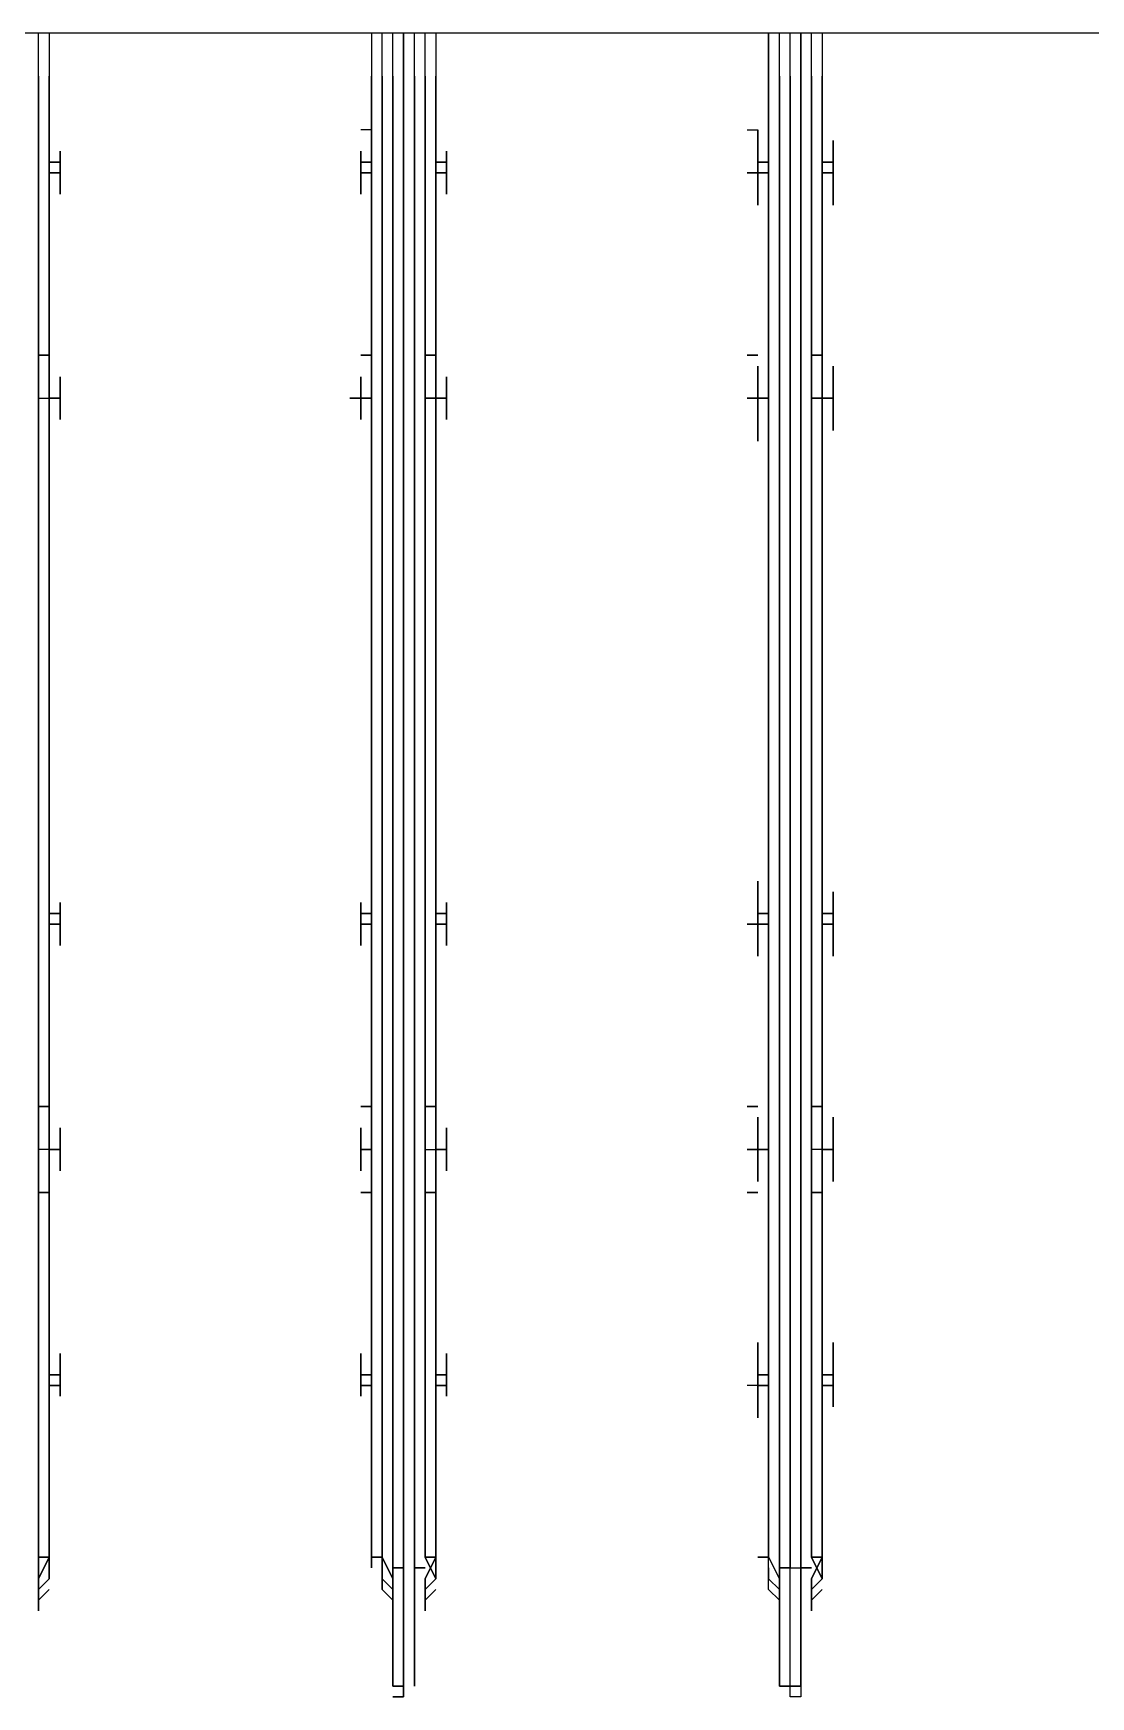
# Model space of a CAD drawing. Header units: metres. Extents: x 532250 to 532639, y 2673852 to 2674172.
# Drawn here: x 532452.633 to 532452.7692, y 2674042.2893 to 2674042.5037 of the extents above; entities that cross this region are included whole.
import ezdxf

# ---------------------------------------------------------------- set-up
doc = ezdxf.new("R2010")
doc.units = ezdxf.units.M
doc.header["$MEASUREMENT"] = 0
doc.layers.add('IDT', color=7, linetype='Continuous')

# ---------------------------------------------------------------- blocks, each defined once
blk = doc.blocks.new('IDT')
at = {"layer": 'IDT', "color": 0, "lineweight": 25}
for p, q in [((14.19542, 15.45292), (14.19542, 15.46952)), ((14.19542, 15.46952), (14.1968, 15.46952)), ((14.19542, 15.45292), (14.19542, 15.46952)), ((14.19542, 15.46952), (14.1968, 15.46952)), ((14.19542, 15.45292), (14.19542, 15.46813)), ((14.19542, 15.46813), (14.1968, 15.46813)), ((14.1968, 15.46813), (14.19542, 15.46813)), ((14.19542, 15.46813), (14.19542, 15.45292)), ((14.1968, 15.46952), (14.1968, 15.45292)), ((14.1968, 15.46952), (14.1968, 15.45292)), ((14.1968, 15.46813), (14.19818, 15.46813)), ((14.19818, 15.46813), (14.1968, 15.46813)), ((14.19818, 15.46813), (14.19818, 15.45292)), ((14.19818, 15.45292), (14.19818, 15.46813)), ((14.24521, 15.45292), (14.24521, 15.46813)), ((14.24521, 15.46813), (14.24521, 15.45292)), ((14.24659, 15.45292), (14.24659, 15.46952)), ((14.24659, 15.46952), (14.24659, 15.45292)), ((14.24798, 15.46952), (14.24659, 15.46952)), ((14.24659, 15.46952), (14.24798, 15.46952)), ((14.24659, 15.45292), (14.24659, 15.46952)), ((14.24659, 15.46952), (14.24659, 15.45292)), ((14.24798, 15.46813), (14.24659, 15.46813)), ((14.24659, 15.46813), (14.24798, 15.46813)), ((14.24798, 15.46813), (14.24659, 15.46813)), ((14.24659, 15.46813), (14.24798, 15.46813)), ((14.24798, 15.46813), (14.24798, 15.45292)), ((14.24798, 15.45292), (14.24798, 15.46813)), ((14.19403, 15.4543), (14.19403, 15.45845)), ((14.19403, 15.45845), (14.19403, 15.45707)), ((14.19403, 15.45707), (14.19403, 15.45845)), ((14.19403, 15.45845), (14.19403, 15.4543)), ((14.19818, 15.4543), (14.19818, 15.45845)), ((14.19818, 15.45845), (14.19818, 15.45707)), ((14.19818, 15.4543), (14.19818, 15.45845)), ((14.19818, 15.45845), (14.19818, 15.45707)), ((14.24383, 15.4543), (14.24383, 15.45845)), ((14.24383, 15.45845), (14.24383, 15.45707)), ((14.24383, 15.45707), (14.24383, 15.45845)), ((14.24383, 15.45845), (14.24383, 15.4543)), ((14.24798, 15.4543), (14.24798, 15.45845)), ((14.24798, 15.45845), (14.24798, 15.4543)), ((14.24798, 15.45707), (14.24798, 15.45845)), ((14.24798, 15.45845), (14.24798, 15.45707)), ((14.29362, 15.4543), (14.29362, 15.45845)), ((14.29362, 15.45845), (14.29362, 15.45707)), ((14.29362, 15.45707), (14.29362, 15.45845)), ((14.29362, 15.45845), (14.29362, 15.4543)), ((14.19403, 15.45707), (14.19265, 15.45569)), ((14.19265, 15.45569), (14.19403, 15.45707)), ((14.19403, 15.45569), (14.19265, 15.4543)), ((14.19265, 15.4543), (14.19403, 15.45569)), ((14.19403, 15.45569), (14.19265, 15.4543)), ((14.19265, 15.4543), (14.19403, 15.45569)), ((14.19818, 15.45707), (14.19957, 15.45569)), ((14.19818, 15.45707), (14.19957, 15.45569)), ((14.19957, 15.4543), (14.19818, 15.45569)), ((14.19957, 15.4543), (14.19818, 15.45569)), ((14.19957, 15.45569), (14.19957, 15.45154)), ((14.19957, 15.45569), (14.19957, 15.45154)), ((14.24383, 15.45707), (14.24244, 15.45569)), ((14.24244, 15.45569), (14.24383, 15.45707)), ((14.24383, 15.45569), (14.24244, 15.4543)), ((14.24244, 15.4543), (14.24383, 15.45569)), ((14.24383, 15.45569), (14.24244, 15.4543)), ((14.24244, 15.4543), (14.24383, 15.45569)), ((14.24936, 15.45569), (14.24798, 15.45707)), ((14.24798, 15.45707), (14.24936, 15.45569)), ((14.24798, 15.45569), (14.24936, 15.4543)), ((14.24936, 15.4543), (14.24798, 15.45569)), ((14.24936, 15.45569), (14.24936, 15.45154)), ((14.24936, 15.45154), (14.24936, 15.45569)), ((14.29362, 15.45707), (14.29224, 15.45569)), ((14.29224, 15.45569), (14.29362, 15.45707)), ((14.29362, 15.45569), (14.29224, 15.4543)), ((14.29224, 15.4543), (14.29362, 15.45569)), ((14.29362, 15.45569), (14.29362, 15.45154)), ((14.29362, 15.45154), (14.29362, 15.45569)), ((14.19265, 15.4543), (14.19265, 15.45292)), ((14.19265, 15.45292), (14.19265, 15.4543)), ((14.19265, 15.4543), (14.19403, 15.45154)), ((14.19265, 15.45154), (14.19403, 15.4543)), ((14.19403, 15.4543), (14.19265, 15.45154)), ((14.19403, 15.45154), (14.19265, 15.4543)), ((14.19957, 15.45154), (14.19818, 15.4543)), ((14.19957, 15.45154), (14.19818, 15.4543)), ((14.19957, 15.45292), (14.19957, 15.4543)), ((14.19957, 15.45292), (14.19957, 15.4543)), ((14.24244, 15.4543), (14.24244, 15.45292)), ((14.24244, 15.45292), (14.24244, 15.4543)), ((14.24244, 15.4543), (14.24383, 15.45154)), ((14.24244, 15.45154), (14.24383, 15.4543)), ((14.24383, 15.4543), (14.24244, 15.45154)), ((14.24383, 15.45154), (14.24244, 15.4543)), ((14.24936, 15.45154), (14.24798, 15.4543)), ((14.24798, 15.4543), (14.24936, 15.45154)), ((14.24936, 15.4543), (14.24936, 15.45292)), ((14.24936, 15.45292), (14.24936, 15.4543)), ((14.29224, 15.4543), (14.29224, 15.45292)), ((14.29224, 15.45292), (14.29224, 15.4543)), ((14.29224, 15.45154), (14.29362, 15.4543)), ((14.29362, 15.4543), (14.29224, 15.45154)), ((14.19265, 15.45154), (14.19265, 15.45292)), ((14.19265, 15.45292), (14.19265, 15.45154)), ((14.19403, 15.45154), (14.19265, 15.45154)), ((14.19265, 15.45154), (14.19403, 15.45154)), ((14.19265, 15.25513), (14.19265, 15.45154)), ((14.19265, 15.45154), (14.19265, 15.26066)), ((14.19542, 15.45292), (14.19403, 15.45292)), ((14.19403, 15.45292), (14.19542, 15.45292)), ((14.19403, 15.26066), (14.19403, 15.45154)), ((14.19403, 15.45154), (14.19403, 15.25513)), ((14.19542, 15.45292), (14.19542, 15.26066)), ((14.19542, 15.26066), (14.19542, 15.45292)), ((14.19542, 15.45292), (14.19542, 15.25513)), ((14.19542, 15.25513), (14.19542, 15.45292)), ((14.1968, 15.45292), (14.19542, 15.45292)), ((14.1968, 15.45292), (14.19542, 15.45292)), ((14.1968, 15.45292), (14.19818, 15.45292)), ((14.19818, 15.45292), (14.1968, 15.45292)), ((14.1968, 15.26066), (14.1968, 15.45292)), ((14.1968, 15.45292), (14.1968, 15.25513)), ((14.19818, 15.45292), (14.19818, 15.25513)), ((14.19818, 15.26066), (14.19818, 15.45292)), ((14.19957, 15.45292), (14.19957, 15.45154)), ((14.19957, 15.45292), (14.19957, 15.45154)), ((14.19957, 15.45154), (14.19957, 15.26066)), ((14.19957, 15.26066), (14.19957, 15.45154)), ((14.19957, 15.45154), (14.20095, 15.45154)), ((14.20095, 15.45154), (14.19957, 15.45154)), ((14.19957, 15.45154), (14.19957, 15.25513)), ((14.19957, 15.25513), (14.19957, 15.45154)), ((14.24244, 15.45154), (14.24244, 15.45292)), ((14.24244, 15.45292), (14.24244, 15.45154)), ((14.24383, 15.45154), (14.24244, 15.45154)), ((14.24244, 15.45154), (14.24383, 15.45154)), ((14.24244, 15.25513), (14.24244, 15.45154)), ((14.24244, 15.45154), (14.24244, 15.26066)), ((14.24521, 15.45292), (14.24383, 15.45292)), ((14.24383, 15.45292), (14.24521, 15.45292)), ((14.24383, 15.26066), (14.24383, 15.45154)), ((14.24383, 15.45154), (14.24383, 15.25513)), ((14.24521, 15.26066), (14.24521, 15.45292)), ((14.24521, 15.45292), (14.24521, 15.25513)), ((14.24798, 15.45292), (14.24659, 15.45292)), ((14.24659, 15.45292), (14.24798, 15.45292)), ((14.24798, 15.45292), (14.24659, 15.45292)), ((14.24659, 15.45292), (14.24798, 15.45292)), ((14.24659, 15.26066), (14.24659, 15.45292)), ((14.24659, 15.45292), (14.24659, 15.26066)), ((14.24659, 15.25513), (14.24659, 15.45292)), ((14.24659, 15.45292), (14.24659, 15.25513)), ((14.24798, 15.26066), (14.24798, 15.45292)), ((14.24798, 15.45292), (14.24798, 15.25513)), ((14.25074, 15.45154), (14.24936, 15.45154)), ((14.24936, 15.45154), (14.25074, 15.45154)), ((14.24936, 15.26066), (14.24936, 15.45154)), ((14.24936, 15.45154), (14.24936, 15.25513)), ((14.25074, 15.45154), (14.25074, 15.45292)), ((14.25074, 15.45292), (14.25074, 15.45154)), ((14.25074, 15.25513), (14.25074, 15.45154)), ((14.25074, 15.45154), (14.25074, 15.26066)), ((14.29224, 15.45154), (14.29224, 15.45292)), ((14.29224, 15.45292), (14.29224, 15.45154)), ((14.29362, 15.45154), (14.29224, 15.45154)), ((14.29224, 15.45154), (14.29362, 15.45154)), ((14.29224, 15.25513), (14.29224, 15.45154)), ((14.29224, 15.45154), (14.29224, 15.26066)), ((14.29362, 15.26066), (14.29362, 15.45154)), ((14.29362, 15.45154), (14.29362, 15.25513)), ((14.19127, 15.43079), (14.19127, 15.43217)), ((14.19127, 15.43217), (14.19127, 15.43079)), ((14.19265, 15.42802), (14.19265, 15.43355)), ((14.19265, 15.43355), (14.19265, 15.42941)), ((14.20095, 15.43355), (14.20095, 15.42941)), ((14.20095, 15.42941), (14.20095, 15.43355)), ((14.20095, 15.43217), (14.20095, 15.43079)), ((14.20095, 15.43079), (14.20095, 15.43217)), ((14.24244, 15.42941), (14.24244, 15.43355)), ((14.24244, 15.43355), (14.24244, 15.42802)), ((14.24244, 15.43079), (14.24244, 15.43217)), ((14.24244, 15.43217), (14.24244, 15.43079)), ((14.25074, 15.42941), (14.25074, 15.43355)), ((14.25074, 15.43355), (14.25074, 15.42941)), ((14.25074, 15.43217), (14.25074, 15.43079)), ((14.25074, 15.43079), (14.25074, 15.43217)), ((14.29224, 15.42941), (14.29224, 15.43355)), ((14.29224, 15.43355), (14.29224, 15.42941)), ((14.29224, 15.43079), (14.29224, 15.43217)), ((14.29224, 15.43217), (14.29224, 15.43079)), ((14.19127, 15.43079), (14.19127, 15.42941)), ((14.19127, 15.42941), (14.19127, 15.43079)), ((14.20095, 15.42941), (14.20095, 15.43079)), ((14.20095, 15.43079), (14.20095, 15.42941)), ((14.24106, 15.42941), (14.24106, 15.43079)), ((14.24106, 15.43079), (14.24106, 15.42941)), ((14.25212, 15.43079), (14.25212, 15.42941)), ((14.25212, 15.42941), (14.25212, 15.43079)), ((14.29085, 15.42941), (14.29085, 15.43079)), ((14.29085, 15.43079), (14.29085, 15.42941)), ((14.19127, 15.42802), (14.19127, 15.42941)), ((14.19127, 15.42941), (14.19127, 15.42802)), ((14.19127, 15.42941), (14.19265, 15.42941)), ((14.19265, 15.42941), (14.19127, 15.42941)), ((14.19265, 15.42802), (14.19127, 15.42802)), ((14.19127, 15.42802), (14.19265, 15.42802)), ((14.19127, 15.42526), (14.19127, 15.42802)), ((14.19127, 15.42802), (14.19127, 15.42526)), ((14.19265, 15.42941), (14.19265, 15.42387)), ((14.19265, 15.42387), (14.19265, 15.42802)), ((14.20095, 15.42941), (14.19957, 15.42941)), ((14.19957, 15.42941), (14.20095, 15.42941)), ((14.19957, 15.42802), (14.20095, 15.42802)), ((14.20095, 15.42802), (14.19957, 15.42802)), ((14.20095, 15.42802), (14.20095, 15.42941)), ((14.20095, 15.42941), (14.20095, 15.42802)), ((14.20095, 15.42941), (14.20095, 15.42802)), ((14.20095, 15.42802), (14.20095, 15.42941)), ((14.20095, 15.42941), (14.20233, 15.42941)), ((14.20095, 15.42802), (14.20095, 15.42387)), ((14.20095, 15.42526), (14.20095, 15.42802)), ((14.20095, 15.42802), (14.20095, 15.42387)), ((14.20095, 15.42526), (14.20095, 15.42802)), ((14.24244, 15.42941), (14.24106, 15.42941)), ((14.24106, 15.42941), (14.24244, 15.42941)), ((14.24106, 15.42802), (14.24106, 15.42941)), ((14.24106, 15.42941), (14.24106, 15.42802)), ((14.24106, 15.42526), (14.24106, 15.42802)), ((14.24106, 15.42802), (14.24106, 15.42526)), ((14.24244, 15.42802), (14.24106, 15.42802)), ((14.24106, 15.42802), (14.24244, 15.42802)), ((14.24244, 15.42387), (14.24244, 15.42941)), ((14.24244, 15.42802), (14.24244, 15.42387)), ((14.25212, 15.42941), (14.25074, 15.42941)), ((14.25074, 15.42941), (14.25074, 15.42802)), ((14.25074, 15.42802), (14.25074, 15.42941)), ((14.25074, 15.42941), (14.25212, 15.42941)), ((14.25074, 15.42941), (14.25212, 15.42941)), ((14.25074, 15.42802), (14.25212, 15.42802)), ((14.25212, 15.42802), (14.25074, 15.42802)), ((14.25074, 15.42802), (14.25074, 15.42387)), ((14.25074, 15.42387), (14.25074, 15.42802)), ((14.25212, 15.42802), (14.25212, 15.42941)), ((14.25212, 15.42941), (14.25212, 15.42802)), ((14.25212, 15.42802), (14.25212, 15.42526)), ((14.25212, 15.42526), (14.25212, 15.42802)), ((14.29224, 15.42941), (14.29085, 15.42941)), ((14.29085, 15.42941), (14.29224, 15.42941)), ((14.29085, 15.42802), (14.29085, 15.42941)), ((14.29085, 15.42941), (14.29085, 15.42802)), ((14.29224, 15.42802), (14.29085, 15.42802)), ((14.29085, 15.42802), (14.29085, 15.42526)), ((14.29085, 15.42526), (14.29085, 15.42802)), ((14.29085, 15.42802), (14.29224, 15.42802)), ((14.29224, 15.42941), (14.29224, 15.42802)), ((14.29224, 15.42802), (14.29224, 15.42941)), ((14.29224, 15.42802), (14.29224, 15.42387)), ((14.29224, 15.42387), (14.29224, 15.42802)), ((14.19127, 15.42387), (14.19127, 15.42526)), ((14.19127, 15.42526), (14.19127, 15.42387)), ((14.20095, 15.42387), (14.20095, 15.42526)), ((14.20095, 15.42387), (14.20095, 15.42526)), ((14.24244, 15.42387), (14.24244, 15.42526)), ((14.24244, 15.42526), (14.24244, 15.42387)), ((14.25074, 15.42526), (14.25074, 15.42387)), ((14.25074, 15.42387), (14.25074, 15.42526)), ((14.29224, 15.42387), (14.29224, 15.42526)), ((14.29224, 15.42526), (14.29224, 15.42387)), ((14.19403, 15.40451), (14.19265, 15.40451)), ((14.19265, 15.40451), (14.19403, 15.40451)), ((14.20233, 15.40451), (14.20095, 15.40451)), ((14.20095, 15.40451), (14.20233, 15.40451)), ((14.24383, 15.40451), (14.24244, 15.40451)), ((14.24244, 15.40451), (14.24383, 15.40451)), ((14.25212, 15.40451), (14.25074, 15.40451)), ((14.25074, 15.40451), (14.25212, 15.40451)), ((14.29362, 15.40451), (14.29224, 15.40451)), ((14.29224, 15.40451), (14.29362, 15.40451)), ((14.19127, 15.40174), (14.19127, 15.40313)), ((14.19127, 15.40313), (14.19127, 15.40174)), ((14.19127, 15.39898), (14.19127, 15.40174)), ((14.19127, 15.40174), (14.19127, 15.39898)), ((14.19265, 15.39898), (14.19265, 15.40313)), ((14.19265, 15.40313), (14.19265, 15.39898)), ((14.20095, 15.39898), (14.20095, 15.40313)), ((14.20095, 15.40313), (14.20095, 15.39898)), ((14.20095, 15.40174), (14.20095, 15.40313)), ((14.20095, 15.40174), (14.20095, 15.40313)), ((14.20095, 15.40174), (14.20095, 15.39898)), ((14.20095, 15.39898), (14.20095, 15.40174)), ((14.24106, 15.39898), (14.24106, 15.40174)), ((14.24106, 15.40174), (14.24106, 15.39898)), ((14.24244, 15.39898), (14.24244, 15.40313)), ((14.24244, 15.40313), (14.24244, 15.40174)), ((14.24244, 15.40174), (14.24244, 15.40313)), ((14.24244, 15.40313), (14.24244, 15.39898)), ((14.25074, 15.40313), (14.25074, 15.40174)), ((14.25074, 15.40174), (14.25074, 15.40313)), ((14.25074, 15.39898), (14.25074, 15.40313)), ((14.25074, 15.40313), (14.25074, 15.39898)), ((14.25212, 15.39898), (14.25212, 15.40174)), ((14.25212, 15.40174), (14.25212, 15.39898)), ((14.29085, 15.39898), (14.29085, 15.40174)), ((14.29085, 15.40174), (14.29085, 15.39898)), ((14.29224, 15.39898), (14.29224, 15.40313)), ((14.29224, 15.40313), (14.29224, 15.40174)), ((14.29224, 15.40174), (14.29224, 15.40313)), ((14.29224, 15.40313), (14.29224, 15.39898)), ((14.19265, 15.39898), (14.19127, 15.39898)), ((14.19127, 15.39898), (14.19265, 15.39898)), ((14.19265, 15.39898), (14.19127, 15.39898)), ((14.19127, 15.39898), (14.19127, 15.39621)), ((14.19127, 15.39621), (14.19127, 15.39898)), ((14.19127, 15.39898), (14.19265, 15.39898)), ((14.19265, 15.39898), (14.19265, 15.39483)), ((14.19265, 15.39483), (14.19265, 15.39898)), ((14.19265, 15.39898), (14.19403, 15.39898)), ((14.20095, 15.39898), (14.19957, 15.39898)), ((14.19957, 15.39898), (14.20095, 15.39898)), ((14.19957, 15.39898), (14.20095, 15.39898)), ((14.20095, 15.39898), (14.19957, 15.39898)), ((14.20095, 15.39483), (14.20095, 15.39898)), ((14.20095, 15.39898), (14.20233, 15.39898)), ((14.20233, 15.39898), (14.20095, 15.39898)), ((14.20095, 15.39898), (14.20095, 15.39621)), ((14.20095, 15.39898), (14.20233, 15.39898)), ((14.20095, 15.39898), (14.20095, 15.39621)), ((14.20095, 15.39483), (14.20095, 15.39898)), ((14.20095, 15.39898), (14.20233, 15.39898)), ((14.20095, 15.39898), (14.20233, 15.39898)), ((14.24244, 15.39898), (14.24106, 15.39898)), ((14.24106, 15.39898), (14.24106, 15.39621)), ((14.24106, 15.39621), (14.24106, 15.39898)), ((14.24106, 15.39898), (14.24244, 15.39898)), ((14.24244, 15.39898), (14.24106, 15.39898)), ((14.24106, 15.39898), (14.24244, 15.39898)), ((14.24383, 15.39898), (14.24244, 15.39898)), ((14.24244, 15.39898), (14.24244, 15.39483)), ((14.24244, 15.39483), (14.24244, 15.39898)), ((14.25212, 15.39898), (14.25074, 15.39898)), ((14.25074, 15.39898), (14.25212, 15.39898)), ((14.25212, 15.39898), (14.25074, 15.39898)), ((14.25074, 15.39898), (14.25074, 15.39483)), ((14.25074, 15.39483), (14.25074, 15.39898)), ((14.25074, 15.39898), (14.25212, 15.39898)), ((14.25212, 15.39898), (14.25074, 15.39898)), ((14.25074, 15.39898), (14.25212, 15.39898)), ((14.25212, 15.39898), (14.25074, 15.39898)), ((14.25074, 15.39898), (14.25212, 15.39898)), ((14.25212, 15.39621), (14.25212, 15.39898)), ((14.25212, 15.39898), (14.25212, 15.39621)), ((14.29224, 15.39898), (14.29085, 15.39898)), ((14.29085, 15.39898), (14.29224, 15.39898)), ((14.29224, 15.39898), (14.29085, 15.39898)), ((14.29085, 15.39898), (14.29085, 15.39621)), ((14.29085, 15.39621), (14.29085, 15.39898)), ((14.29085, 15.39898), (14.29224, 15.39898)), ((14.29224, 15.39898), (14.29224, 15.39483)), ((14.29224, 15.39483), (14.29224, 15.39898)), ((14.29224, 15.39898), (14.29362, 15.39898)), ((14.19127, 15.39483), (14.19127, 15.39621)), ((14.19127, 15.39621), (14.19127, 15.39483)), ((14.20095, 15.39621), (14.20095, 15.39483)), ((14.20095, 15.39621), (14.20095, 15.39483)), ((14.24244, 15.39483), (14.24244, 15.39621)), ((14.24244, 15.39621), (14.24244, 15.39483)), ((14.25074, 15.39621), (14.25074, 15.39483)), ((14.25074, 15.39483), (14.25074, 15.39621)), ((14.29224, 15.39483), (14.29224, 15.39621)), ((14.29224, 15.39621), (14.29224, 15.39483)), ((14.19403, 15.39344), (14.19265, 15.39344)), ((14.19265, 15.39344), (14.19403, 15.39344)), ((14.20233, 15.39344), (14.20095, 15.39344)), ((14.20095, 15.39344), (14.20233, 15.39344)), ((14.24383, 15.39344), (14.24244, 15.39344)), ((14.24244, 15.39344), (14.24383, 15.39344)), ((14.25212, 15.39344), (14.25074, 15.39344)), ((14.25074, 15.39344), (14.25212, 15.39344)), ((14.29362, 15.39344), (14.29224, 15.39344)), ((14.29224, 15.39344), (14.29362, 15.39344)), ((14.19127, 15.3727), (14.19127, 15.37408)), ((14.19127, 15.37408), (14.19127, 15.3727)), ((14.19265, 15.36993), (14.19265, 15.37408)), ((14.19265, 15.37408), (14.19265, 15.36993)), ((14.20095, 15.3727), (14.20095, 15.37408)), ((14.20095, 15.37408), (14.20095, 15.3727)), ((14.20095, 15.36993), (14.20095, 15.37408)), ((14.20095, 15.37408), (14.20095, 15.36993)), ((14.24244, 15.3727), (14.24244, 15.37408)), ((14.24244, 15.37408), (14.24244, 15.36993)), ((14.24244, 15.36993), (14.24244, 15.37408)), ((14.24244, 15.37408), (14.24244, 15.3727)), ((14.25074, 15.37408), (14.25074, 15.3727)), ((14.25074, 15.3727), (14.25074, 15.37408)), ((14.25074, 15.36993), (14.25074, 15.37408)), ((14.25074, 15.37408), (14.25074, 15.36993)), ((14.29224, 15.3727), (14.29224, 15.37408)), ((14.29224, 15.37408), (14.29224, 15.3727)), ((14.29224, 15.36993), (14.29224, 15.37408)), ((14.29224, 15.37408), (14.29224, 15.36993)), ((14.19127, 15.36993), (14.19127, 15.3727)), ((14.19127, 15.3727), (14.19127, 15.36993)), ((14.20095, 15.36993), (14.20095, 15.3727)), ((14.20095, 15.3727), (14.20095, 15.36993)), ((14.24106, 15.36993), (14.24106, 15.3727)), ((14.24106, 15.3727), (14.24106, 15.36993)), ((14.25212, 15.36993), (14.25212, 15.3727)), ((14.25212, 15.3727), (14.25212, 15.36993)), ((14.29085, 15.36993), (14.29085, 15.3727)), ((14.29085, 15.3727), (14.29085, 15.36993)), ((14.19127, 15.36855), (14.19127, 15.36993)), ((14.19127, 15.36993), (14.19127, 15.36855)), ((14.19265, 15.36993), (14.19127, 15.36993)), ((14.19127, 15.36993), (14.19265, 15.36993)), ((14.19265, 15.36855), (14.19265, 15.36993)), ((14.19265, 15.36993), (14.19265, 15.36855)), ((14.20095, 15.36993), (14.19957, 15.36993)), ((14.19957, 15.36993), (14.20095, 15.36993)), ((14.20095, 15.36855), (14.20095, 15.36993)), ((14.20095, 15.36993), (14.20233, 15.36993)), ((14.20233, 15.36993), (14.20095, 15.36993)), ((14.20095, 15.36993), (14.20095, 15.36855)), ((14.20095, 15.36855), (14.20095, 15.36993)), ((14.20095, 15.36993), (14.20095, 15.36855)), ((14.24106, 15.36855), (14.24106, 15.36993)), ((14.24106, 15.36993), (14.24106, 15.36855)), ((14.24244, 15.36993), (14.24106, 15.36993)), ((14.24106, 15.36993), (14.24244, 15.36993)), ((14.24244, 15.36993), (14.24244, 15.36855)), ((14.24244, 15.36855), (14.24244, 15.36993)), ((14.25074, 15.36855), (14.25074, 15.36993)), ((14.25074, 15.36993), (14.25212, 15.36993)), ((14.25212, 15.36993), (14.25074, 15.36993)), ((14.25074, 15.36993), (14.25074, 15.3644)), ((14.25212, 15.36993), (14.25074, 15.36993)), ((14.25074, 15.36993), (14.25212, 15.36993)), ((14.25212, 15.36855), (14.25212, 15.36993)), ((14.25212, 15.36993), (14.25212, 15.36855)), ((14.29085, 15.36855), (14.29085, 15.36993)), ((14.29085, 15.36993), (14.29085, 15.36855)), ((14.29224, 15.36993), (14.29085, 15.36993)), ((14.29085, 15.36993), (14.29224, 15.36993)), ((14.29224, 15.36855), (14.29224, 15.36993)), ((14.29224, 15.36993), (14.29224, 15.3644)), ((14.19265, 15.36855), (14.19127, 15.36855)), ((14.19127, 15.36855), (14.19265, 15.36855)), ((14.19127, 15.36716), (14.19127, 15.36855)), ((14.19127, 15.36855), (14.19127, 15.36716)), ((14.19265, 15.3644), (14.19265, 15.36855)), ((14.19265, 15.36855), (14.19265, 15.3644)), ((14.20095, 15.36855), (14.19957, 15.36855)), ((14.19957, 15.36855), (14.20095, 15.36855)), ((14.20095, 15.36855), (14.20095, 15.36716)), ((14.20095, 15.36716), (14.20095, 15.36855)), ((14.20095, 15.36855), (14.20095, 15.3644)), ((14.20095, 15.3644), (14.20095, 15.36855)), ((14.24106, 15.36716), (14.24106, 15.36855)), ((14.24106, 15.36855), (14.24106, 15.36716)), ((14.24244, 15.36855), (14.24106, 15.36855)), ((14.24106, 15.36855), (14.24244, 15.36855)), ((14.24244, 15.3644), (14.24244, 15.36855)), ((14.24244, 15.36855), (14.24244, 15.3644)), ((14.25074, 15.3644), (14.25074, 15.36855)), ((14.25074, 15.36855), (14.25212, 15.36855)), ((14.25212, 15.36855), (14.25074, 15.36855)), ((14.25212, 15.36716), (14.25212, 15.36855)), ((14.25212, 15.36855), (14.25212, 15.36716)), ((14.29085, 15.36716), (14.29085, 15.36855)), ((14.29085, 15.36855), (14.29085, 15.36716)), ((14.29224, 15.36855), (14.29085, 15.36855)), ((14.29085, 15.36855), (14.29224, 15.36855)), ((14.29224, 15.3644), (14.29224, 15.36855)), ((14.19127, 15.36578), (14.19127, 15.36716)), ((14.19127, 15.36716), (14.19127, 15.36578)), ((14.20095, 15.36716), (14.20095, 15.36578)), ((14.20095, 15.36578), (14.20095, 15.36716)), ((14.24244, 15.36578), (14.24244, 15.36716)), ((14.24244, 15.36716), (14.24244, 15.36578)), ((14.25074, 15.36716), (14.25074, 15.36578)), ((14.25074, 15.36578), (14.25074, 15.36716)), ((14.29224, 15.36578), (14.29224, 15.36716)), ((14.29224, 15.36716), (14.29224, 15.36578)), ((14.19265, 15.30216), (14.19265, 15.30769)), ((14.19265, 15.30769), (14.19265, 15.30216)), ((14.20095, 15.30769), (14.20095, 15.30216)), ((14.20095, 15.30216), (14.20095, 15.30769)), ((14.24244, 15.30216), (14.24244, 15.30769)), ((14.24244, 15.30769), (14.24244, 15.30216)), ((14.25074, 15.30216), (14.25074, 15.30769)), ((14.25074, 15.30769), (14.25074, 15.30216)), ((14.29224, 15.30216), (14.29224, 15.30769)), ((14.29224, 15.30769), (14.29224, 15.30216)), ((14.19127, 15.30492), (14.19127, 15.3063)), ((14.19127, 15.3063), (14.19127, 15.30492)), ((14.20095, 15.30492), (14.20095, 15.3063)), ((14.20095, 15.3063), (14.20095, 15.30492)), ((14.24244, 15.30492), (14.24244, 15.3063)), ((14.24244, 15.3063), (14.24244, 15.30492)), ((14.25074, 15.3063), (14.25074, 15.30492)), ((14.25074, 15.30492), (14.25074, 15.3063)), ((14.29224, 15.30492), (14.29224, 15.3063)), ((14.29224, 15.3063), (14.29224, 15.30492)), ((14.19127, 15.30216), (14.19127, 15.30492)), ((14.19127, 15.30492), (14.19127, 15.30216)), ((14.20095, 15.30216), (14.20095, 15.30492)), ((14.20095, 15.30492), (14.20095, 15.30216)), ((14.24106, 15.30216), (14.24106, 15.30492)), ((14.24106, 15.30492), (14.24106, 15.30216)), ((14.25212, 15.30216), (14.25212, 15.30492)), ((14.25212, 15.30492), (14.25212, 15.30216)), ((14.29085, 15.30216), (14.29085, 15.30492)), ((14.29085, 15.30492), (14.29085, 15.30216)), ((14.19265, 15.30216), (14.19127, 15.30216)), ((14.19127, 15.30216), (14.19265, 15.30216)), ((14.19265, 15.30216), (14.19127, 15.30216)), ((14.19127, 15.30216), (14.19265, 15.30216)), ((14.19265, 15.30216), (14.19127, 15.30216)), ((14.19127, 15.30216), (14.19127, 15.29939)), ((14.19127, 15.29939), (14.19127, 15.30216)), ((14.19265, 15.30216), (14.19265, 15.29801)), ((14.19265, 15.29801), (14.19265, 15.30216)), ((14.19265, 15.30216), (14.19403, 15.30216)), ((14.19403, 15.30216), (14.19265, 15.30216)), ((14.20095, 15.30216), (14.19957, 15.30216)), ((14.19957, 15.30216), (14.20095, 15.30216)), ((14.19957, 15.30216), (14.20095, 15.30216)), ((14.20095, 15.30216), (14.19957, 15.30216)), ((14.20095, 15.30216), (14.20095, 15.29939)), ((14.20095, 15.29801), (14.20095, 15.30216)), ((14.20095, 15.30216), (14.20233, 15.30216)), ((14.20233, 15.30216), (14.20095, 15.30216)), ((14.20095, 15.30216), (14.20095, 15.29939)), ((14.20095, 15.29801), (14.20095, 15.30216)), ((14.20095, 15.30216), (14.20233, 15.30216)), ((14.24244, 15.30216), (14.24106, 15.30216)), ((14.24106, 15.30216), (14.24244, 15.30216)), ((14.24106, 15.30216), (14.24244, 15.30216)), ((14.24244, 15.30216), (14.24106, 15.30216)), ((14.24106, 15.30216), (14.24106, 15.29939)), ((14.24106, 15.29939), (14.24106, 15.30216)), ((14.24106, 15.30216), (14.24244, 15.30216)), ((14.24244, 15.30216), (14.24244, 15.29801)), ((14.24244, 15.29801), (14.24244, 15.30216)), ((14.24244, 15.30216), (14.24383, 15.30216)), ((14.24383, 15.30216), (14.24244, 15.30216)), ((14.25074, 15.29801), (14.25074, 15.30216)), ((14.25074, 15.30216), (14.25212, 15.30216)), ((14.25212, 15.30216), (14.25074, 15.30216)), ((14.25074, 15.30216), (14.25074, 15.29801)), ((14.25212, 15.30216), (14.25074, 15.30216)), ((14.25074, 15.30216), (14.25212, 15.30216)), ((14.25212, 15.30216), (14.25074, 15.30216)), ((14.25074, 15.30216), (14.25212, 15.30216)), ((14.25351, 15.30216), (14.25212, 15.30216)), ((14.25212, 15.30216), (14.25212, 15.29939)), ((14.25212, 15.29939), (14.25212, 15.30216)), ((14.25212, 15.30216), (14.25351, 15.30216)), ((14.29085, 15.30216), (14.29085, 15.29939)), ((14.29085, 15.29939), (14.29085, 15.30216)), ((14.29085, 15.30216), (14.29224, 15.30216)), ((14.29224, 15.30216), (14.29085, 15.30216)), ((14.29085, 15.30216), (14.29224, 15.30216)), ((14.29224, 15.30216), (14.29085, 15.30216)), ((14.29362, 15.30216), (14.29224, 15.30216)), ((14.29224, 15.30216), (14.29224, 15.29801)), ((14.29224, 15.29801), (14.29224, 15.30216)), ((14.19127, 15.29939), (14.19127, 15.29801)), ((14.19127, 15.29801), (14.19127, 15.29939)), ((14.20095, 15.29939), (14.20095, 15.29801)), ((14.20095, 15.29939), (14.20095, 15.29801)), ((14.24244, 15.29801), (14.24244, 15.29939)), ((14.24244, 15.29939), (14.24244, 15.29801)), ((14.25074, 15.29939), (14.25074, 15.29801)), ((14.25074, 15.29801), (14.25074, 15.29939)), ((14.29224, 15.29801), (14.29224, 15.29939)), ((14.29224, 15.29939), (14.29224, 15.29801)), ((14.19403, 15.29662), (14.19265, 15.29662)), ((14.19265, 15.29662), (14.19403, 15.29662)), ((14.20233, 15.29662), (14.20095, 15.29662)), ((14.20095, 15.29662), (14.20233, 15.29662)), ((14.24383, 15.29662), (14.24244, 15.29662)), ((14.24244, 15.29662), (14.24383, 15.29662)), ((14.25212, 15.29662), (14.25074, 15.29662)), ((14.25074, 15.29662), (14.25212, 15.29662)), ((14.29362, 15.29662), (14.29224, 15.29662)), ((14.29224, 15.29662), (14.29362, 15.29662)), ((14.19127, 15.27588), (14.19127, 15.27726)), ((14.19127, 15.27726), (14.19127, 15.27588)), ((14.19127, 15.27311), (14.19127, 15.27588)), ((14.19127, 15.27588), (14.19127, 15.27311)), ((14.19265, 15.27311), (14.19265, 15.27726)), ((14.19265, 15.27726), (14.19265, 15.27173)), ((14.20095, 15.27588), (14.20095, 15.27726)), ((14.20095, 15.27726), (14.20095, 15.27311)), ((14.20095, 15.27311), (14.20095, 15.27726)), ((14.20095, 15.27726), (14.20095, 15.27588)), ((14.20095, 15.27311), (14.20095, 15.27588)), ((14.20095, 15.27588), (14.20095, 15.27311)), ((14.24106, 15.27311), (14.24106, 15.27588)), ((14.24106, 15.27588), (14.24106, 15.27311)), ((14.24244, 15.27311), (14.24244, 15.27726)), ((14.24244, 15.27726), (14.24244, 15.27588)), ((14.24244, 15.27588), (14.24244, 15.27726)), ((14.24244, 15.27726), (14.24244, 15.27173)), ((14.25074, 15.27726), (14.25074, 15.27588)), ((14.25074, 15.27588), (14.25074, 15.27726)), ((14.25074, 15.27311), (14.25074, 15.27726)), ((14.25074, 15.27726), (14.25074, 15.27311)), ((14.25212, 15.27311), (14.25212, 15.27588)), ((14.25212, 15.27588), (14.25212, 15.27311)), ((14.29085, 15.27311), (14.29085, 15.27588)), ((14.29085, 15.27588), (14.29085, 15.27311)), ((14.29224, 15.27311), (14.29224, 15.27726)), ((14.29224, 15.27726), (14.29224, 15.27588)), ((14.29224, 15.27588), (14.29224, 15.27726)), ((14.29224, 15.27726), (14.29224, 15.27311)), ((14.19265, 15.27311), (14.19127, 15.27311)), ((14.19127, 15.27311), (14.19265, 15.27311)), ((14.19127, 15.27173), (14.19127, 15.27311)), ((14.19127, 15.27311), (14.19127, 15.27173)), ((14.19265, 15.27173), (14.19265, 15.27311)), ((14.20095, 15.27311), (14.19957, 15.27311)), ((14.19957, 15.27311), (14.20095, 15.27311)), ((14.20095, 15.27173), (14.20095, 15.27311)), ((14.20095, 15.27311), (14.20233, 15.27311)), ((14.20233, 15.27311), (14.20095, 15.27311)), ((14.20095, 15.27311), (14.20095, 15.27173)), ((14.20095, 15.27311), (14.20095, 15.27034)), ((14.20095, 15.27173), (14.20095, 15.27311)), ((14.24106, 15.27173), (14.24106, 15.27311)), ((14.24106, 15.27311), (14.24106, 15.27173)), ((14.24244, 15.27311), (14.24106, 15.27311)), ((14.24106, 15.27311), (14.24244, 15.27311)), ((14.24244, 15.27173), (14.24244, 15.27311)), ((14.25212, 15.27311), (14.25074, 15.27311)), ((14.25074, 15.27311), (14.25212, 15.27311)), ((14.25212, 15.27311), (14.25074, 15.27311)), ((14.25074, 15.27311), (14.25074, 15.26758)), ((14.25074, 15.27173), (14.25074, 15.27311)), ((14.25074, 15.27311), (14.25212, 15.27311)), ((14.25212, 15.27173), (14.25212, 15.27311)), ((14.25212, 15.27311), (14.25212, 15.27173)), ((14.29224, 15.27311), (14.29085, 15.27311)), ((14.29085, 15.27311), (14.29224, 15.27311)), ((14.29085, 15.27173), (14.29085, 15.27311)), ((14.29085, 15.27311), (14.29085, 15.27173)), ((14.29224, 15.27311), (14.29224, 15.27173)), ((14.29224, 15.26758), (14.29224, 15.27311)), ((14.19265, 15.27173), (14.19127, 15.27173)), ((14.19127, 15.27173), (14.19265, 15.27173)), ((14.19127, 15.27034), (14.19127, 15.27173)), ((14.19127, 15.27173), (14.19127, 15.27034)), ((14.19265, 15.26758), (14.19265, 15.27173)), ((14.19265, 15.27173), (14.19265, 15.26758)), ((14.20095, 15.27173), (14.19957, 15.27173)), ((14.19957, 15.27173), (14.20095, 15.27173)), ((14.20095, 15.26758), (14.20095, 15.27173)), ((14.20095, 15.27173), (14.20095, 15.26758)), ((14.20095, 15.27034), (14.20095, 15.27173)), ((14.24244, 15.27173), (14.24106, 15.27173)), ((14.24106, 15.27173), (14.24244, 15.27173)), ((14.24106, 15.27034), (14.24106, 15.27173)), ((14.24106, 15.27173), (14.24106, 15.27034)), ((14.24244, 15.26758), (14.24244, 15.27173)), ((14.24244, 15.27173), (14.24244, 15.26758)), ((14.25074, 15.27173), (14.25212, 15.27173)), ((14.25074, 15.26758), (14.25074, 15.27173)), ((14.25212, 15.27173), (14.25074, 15.27173)), ((14.25212, 15.27173), (14.25212, 15.27034)), ((14.25212, 15.27034), (14.25212, 15.27173)), ((14.29085, 15.27034), (14.29085, 15.27173)), ((14.29085, 15.27173), (14.29085, 15.27034)), ((14.29224, 15.27173), (14.29085, 15.27173)), ((14.29085, 15.27173), (14.29224, 15.27173)), ((14.29224, 15.27173), (14.29224, 15.26758)), ((14.19127, 15.26896), (14.19127, 15.27034)), ((14.19127, 15.27034), (14.19127, 15.26896)), ((14.20095, 15.27034), (14.20095, 15.26896)), ((14.20095, 15.26896), (14.20095, 15.27034)), ((14.24244, 15.26896), (14.24244, 15.27034)), ((14.24244, 15.27034), (14.24244, 15.26896)), ((14.25074, 15.27034), (14.25074, 15.26896)), ((14.25074, 15.26896), (14.25074, 15.27034)), ((14.29224, 15.26896), (14.29224, 15.27034)), ((14.29224, 15.27034), (14.29224, 15.26896)), ((14.20233, 15.26758), (14.20095, 15.26758)), ((14.25074, 15.26758), (14.25212, 15.26758)), ((13.87591, 15.25513), (14.34065, 15.25513))]:
    blk.add_line(p, q, dxfattribs=at)

msp = doc.modelspace()

# ---------------------------------------------------------------- block references
at = {"layer": 'IDT', "color": 8, "rotation": 180}
msp.add_blockref('IDT', (532466.92728, 2674057.75885), dxfattribs=at)

doc.saveas('drawing.dxf')
